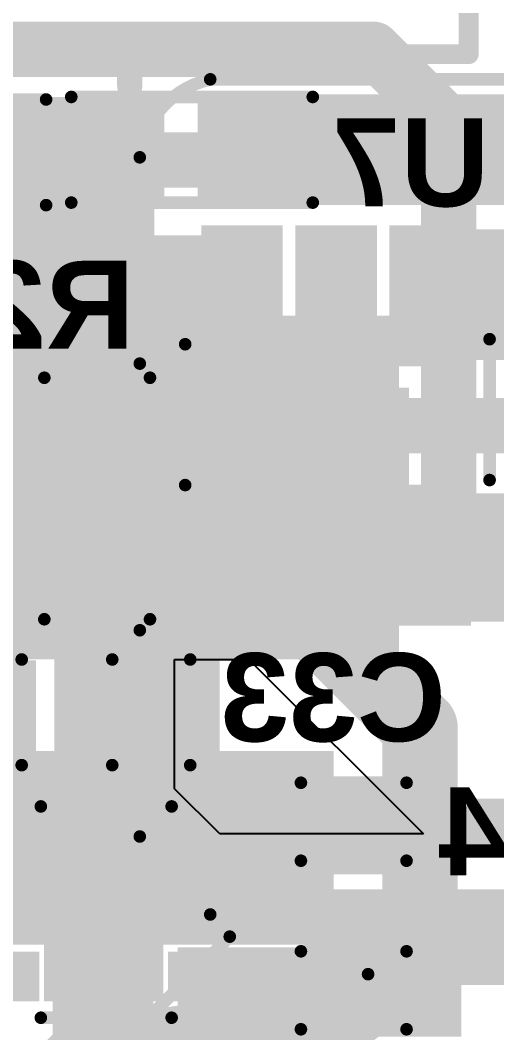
# Model space of a CAD drawing. Header units: millimetres. Extents: x -1.46 to 1.41, y -0.13 to 2.68.
# Drawn here: x -0.2823 to -0.0929, y 1.925 to 2.3275 of the extents above; entities that cross this region are included whole.
import ezdxf

# ---------------------------------------------------------------- set-up
doc = ezdxf.new("R2010")
doc.units = ezdxf.units.MM
doc.header["$MEASUREMENT"] = 0
for name, color, linetype in [('BottomLayer', 5, 'Continuous'), ('BottomOverlay', 54, 'Continuous'), ('BottomPaste', 16, 'Continuous'), ('BottomSolder', 6, 'Continuous'), ('Mechanical2', 216, 'Continuous'), ('MultiLayer', 9, 'Continuous'), ('PadHoleLayer', 156, 'Continuous'), ('TopLayer', 1, 'Continuous'), ('TopOverlay', 2, 'Continuous'), ('TopPaste', 8, 'Continuous'), ('TopSolder', 216, 'Continuous'), ('ViaHoleLayer', 16, 'Continuous')]:
    doc.layers.add(name, color=color, linetype=linetype)
doc.styles.add('Arial', font='arialbd.ttf', dxfattribs={"height": 0.2})

# ---------------------------------------------------------------- blocks, each defined once
blk = doc.blocks.new('EEEFT1H221AP_7')
at = {"layer": 'TopLayer'}
for points in [[(-0.2185, 0.03937), (-0.06102, 0.03937), (-0.06102, -0.03937), (-0.2185, -0.03937)], [(0.06102, 0.03937), (0.2185, 0.03937), (0.2185, -0.03937), (0.06102, -0.03937)]]:
    blk.add_hatch(color=1, dxfattribs=at).paths.add_polyline_path(points)
at = {"layer": 'TopPaste'}
for points in [[(-0.2185, 0.03937), (-0.06102, 0.03937), (-0.06102, -0.03937), (-0.2185, -0.03937)], [(0.06102, 0.03937), (0.2185, 0.03937), (0.2185, -0.03937), (0.06102, -0.03937)]]:
    blk.add_hatch(color=8, dxfattribs=at).paths.add_polyline_path(points)
at = {"layer": 'TopSolder'}
for points in [[(-0.2225, 0.04337), (-0.05702, 0.04337), (-0.05702, -0.04337), (-0.2225, -0.04337)], [(0.05702, 0.04337), (0.2225, 0.04337), (0.2225, -0.04337), (0.05702, -0.04337)]]:
    blk.add_hatch(color=216, dxfattribs=at).paths.add_polyline_path(points)
at = {"layer": 'TopOverlay', "const_width": 0.005}
for points in [[(-0.095, 0.166), (-0.165, 0.096)], [(0.136, 0.166), (-0.095, 0.166)], [(0.164, 0.135), (0.164, 0.053)], [(-0.165, 0.096), (-0.165, 0.05)], [(-0.184, 0.067), (-0.184, 0.049)], [(-0.175, 0.058), (-0.193, 0.058)], [(-0.165, -0.05), (-0.165, -0.096)], [(0.164, -0.053), (0.164, -0.135)], [(-0.095, -0.166), (-0.165, -0.096)], [(0.136, -0.166), (-0.095, -0.166)]]:
    blk.add_lwpolyline(points, dxfattribs=at)
at = {"layer": 'TopOverlay', "const_width": 0.0025}
for points in [[(-0.09625, 0.166, 1), (-0.09375, 0.166, 1)], [(-0.09625, 0.166, 1), (-0.09375, 0.166, 1)], [(0.13475, 0.166, 1), (0.13725, 0.166, 1)], [(0.13475, 0.166, 1), (0.13725, 0.166, 1)], [(0.16275, 0.135, 1), (0.16525, 0.135, 1)], [(0.16275, 0.135, 1), (0.16525, 0.135, 1)], [(-0.16625, 0.096, 1), (-0.16375, 0.096, 1)], [(-0.16625, 0.096, 1), (-0.16375, 0.096, 1)], [(-0.18525, 0.067, 1), (-0.18275, 0.067, 1)], [(-0.19425, 0.058, 1), (-0.19175, 0.058, 1)], [(-0.17625, 0.058, 1), (-0.17375, 0.058, 1)], [(-0.16625, 0.05, 1), (-0.16375, 0.05, 1)], [(0.16275, 0.053, 1), (0.16525, 0.053, 1)], [(-0.18525, 0.049, 1), (-0.18275, 0.049, 1)], [(-0.16625, -0.05, 1), (-0.16375, -0.05, 1)], [(0.16275, -0.053, 1), (0.16525, -0.053, 1)], [(-0.16625, -0.096, 1), (-0.16375, -0.096, 1)], [(-0.16625, -0.096, 1), (-0.16375, -0.096, 1)], [(0.16275, -0.135, 1), (0.16525, -0.135, 1)], [(0.16275, -0.135, 1), (0.16525, -0.135, 1)], [(-0.09625, -0.166, 1), (-0.09375, -0.166, 1)], [(-0.09625, -0.166, 1), (-0.09375, -0.166, 1)], [(0.13475, -0.166, 1), (0.13725, -0.166, 1)], [(0.13475, -0.166, 1), (0.13725, -0.166, 1)]]:
    blk.add_lwpolyline(points, format="xyb", close=True, dxfattribs=at)
at = {"layer": 'TopOverlay', "const_width": 0.005}
for points in [[(0.136, 0.166, -0.31993), (0.164, 0.135)], [(0.164, -0.135, -0.31993), (0.136, -0.166)]]:
    blk.add_lwpolyline(points, format="xyb", dxfattribs=at)
blk = doc.blocks.new('CAP_0603_B_99')
at = {"layer": 'BottomLayer'}
for points in [[(-0.045, -0.0175), (-0.045, 0.0175), (-0.015, 0.0175), (-0.015, -0.0175)], [(0.015, -0.0175), (0.015, 0.0175), (0.045, 0.0175), (0.045, -0.0175)]]:
    blk.add_hatch(color=5, dxfattribs=at).paths.add_polyline_path(points)
at = {"layer": 'BottomPaste'}
for points in [[(-0.045, -0.0175), (-0.045, 0.0175), (-0.015, 0.0175), (-0.015, -0.0175)], [(0.015, -0.0175), (0.015, 0.0175), (0.045, 0.0175), (0.045, -0.0175)]]:
    blk.add_hatch(color=16, dxfattribs=at).paths.add_polyline_path(points)
at = {"layer": 'BottomSolder'}
for points in [[(-0.04736, -0.01986), (-0.04736, 0.01986), (-0.01264, 0.01986), (-0.01264, -0.01986)], [(0.01264, -0.01986), (0.01264, 0.01986), (0.04736, 0.01986), (0.04736, -0.01986)]]:
    blk.add_hatch(color=6, dxfattribs=at).paths.add_polyline_path(points)
at = {"layer": 'BottomOverlay', "const_width": 0.005}
for points in [[(-0.049, 0.021), (-0.018, 0.021)], [(-0.049, -0.021), (-0.049, 0.021)], [(0.018, 0.021), (0.049, 0.021)], [(0.049, -0.021), (0.049, 0.021)], [(-0.049, -0.021), (-0.018, -0.021)], [(0.018, -0.021), (0.049, -0.021)]]:
    blk.add_lwpolyline(points, dxfattribs=at)
at = {"layer": 'BottomOverlay', "const_width": 0.0025}
for points in [[(-0.05025, 0.021, 1), (-0.04775, 0.021, 1)], [(-0.05025, 0.021, 1), (-0.04775, 0.021, 1)], [(-0.01925, 0.021, 1), (-0.01675, 0.021, 1)], [(0.01675, 0.021, 1), (0.01925, 0.021, 1)], [(0.04775, 0.021, 1), (0.05025, 0.021, 1)], [(0.04775, 0.021, 1), (0.05025, 0.021, 1)], [(-0.05025, -0.021, 1), (-0.04775, -0.021, 1)], [(-0.05025, -0.021, 1), (-0.04775, -0.021, 1)], [(-0.01925, -0.021, 1), (-0.01675, -0.021, 1)], [(0.01675, -0.021, 1), (0.01925, -0.021, 1)], [(0.04775, -0.021, 1), (0.05025, -0.021, 1)], [(0.04775, -0.021, 1), (0.05025, -0.021, 1)]]:
    blk.add_lwpolyline(points, format="xyb", close=True, dxfattribs=at)
blk = doc.blocks.new('CAP_0603_B_100')
at = {"layer": 'BottomLayer'}
for points in [[(-0.045, -0.0175), (-0.045, 0.0175), (-0.015, 0.0175), (-0.015, -0.0175)], [(0.015, -0.0175), (0.015, 0.0175), (0.045, 0.0175), (0.045, -0.0175)]]:
    blk.add_hatch(color=5, dxfattribs=at).paths.add_polyline_path(points)
at = {"layer": 'BottomPaste'}
for points in [[(-0.045, -0.0175), (-0.045, 0.0175), (-0.015, 0.0175), (-0.015, -0.0175)], [(0.015, -0.0175), (0.015, 0.0175), (0.045, 0.0175), (0.045, -0.0175)]]:
    blk.add_hatch(color=16, dxfattribs=at).paths.add_polyline_path(points)
at = {"layer": 'BottomSolder'}
for points in [[(-0.04736, -0.01986), (-0.04736, 0.01986), (-0.01264, 0.01986), (-0.01264, -0.01986)], [(0.01264, -0.01986), (0.01264, 0.01986), (0.04736, 0.01986), (0.04736, -0.01986)]]:
    blk.add_hatch(color=6, dxfattribs=at).paths.add_polyline_path(points)
at = {"layer": 'BottomOverlay', "const_width": 0.005}
for points in [[(-0.049, 0.021), (-0.049, -0.021)], [(-0.049, 0.021), (-0.018, 0.021)], [(0.018, 0.021), (0.049, 0.021)], [(0.049, 0.021), (0.049, -0.021)], [(-0.049, -0.021), (-0.018, -0.021)], [(0.018, -0.021), (0.049, -0.021)]]:
    blk.add_lwpolyline(points, dxfattribs=at)
at = {"layer": 'BottomOverlay', "const_width": 0.0025}
for points in [[(-0.05025, 0.021, 1), (-0.04775, 0.021, 1)], [(-0.05025, 0.021, 1), (-0.04775, 0.021, 1)], [(-0.01925, 0.021, 1), (-0.01675, 0.021, 1)], [(0.01675, 0.021, 1), (0.01925, 0.021, 1)], [(0.04775, 0.021, 1), (0.05025, 0.021, 1)], [(0.04775, 0.021, 1), (0.05025, 0.021, 1)], [(-0.05025, -0.021, 1), (-0.04775, -0.021, 1)], [(-0.05025, -0.021, 1), (-0.04775, -0.021, 1)], [(-0.01925, -0.021, 1), (-0.01675, -0.021, 1)], [(0.01675, -0.021, 1), (0.01925, -0.021, 1)], [(0.04775, -0.021, 1), (0.05025, -0.021, 1)], [(0.04775, -0.021, 1), (0.05025, -0.021, 1)]]:
    blk.add_lwpolyline(points, format="xyb", close=True, dxfattribs=at)
blk = doc.blocks.new('PRT_10474_124')
at = {"layer": 'TopOverlay', "const_width": 0.005}
for points in [[(-0.318, -0.052), (-0.318, 0.057)], [(-0.26208, 0.003), (-0.30308, 0.003)], [(-0.266, -0.104), (-0.318, -0.052)]]:
    blk.add_lwpolyline(points, dxfattribs=at)
at = {"layer": 'TopOverlay', "const_width": 0.0025}
for points in [[(-0.30433, 0.003, 1), (-0.30183, 0.003, 1)], [(-0.31925, -0.052, 1), (-0.31675, -0.052, 1)], [(-0.31925, -0.052, 1), (-0.31675, -0.052, 1)]]:
    blk.add_lwpolyline(points, format="xyb", close=True, dxfattribs=at)
blk = doc.blocks.new('HDR1X2_129')
at = {"layer": 'BottomLayer'}
blk.add_hatch(color=5, dxfattribs=at).paths.add_polyline_path([(-0.02953, 0.02953), (0.02953, 0.02953), (0.02953, -0.02953), (-0.02953, -0.02953)])
h = blk.add_hatch(color=5, dxfattribs=at)
edge = h.paths.add_edge_path()
edge.add_arc((0.1, 0), 0.02953, 0, 360)
at = {"layer": 'BottomSolder'}
blk.add_hatch(color=6, dxfattribs=at).paths.add_polyline_path([(-0.03353, 0.03353), (0.03353, 0.03353), (0.03353, -0.03353), (-0.03353, -0.03353)])
h = blk.add_hatch(color=6, dxfattribs=at)
edge = h.paths.add_edge_path()
edge.add_arc((0.1, 0), 0.03353, 0, 360)
at = {"layer": 'MultiLayer'}
blk.add_hatch(color=9, dxfattribs=at).paths.add_polyline_path([(-0.02953, 0.02953), (0.02953, 0.02953), (0.02953, -0.02953), (-0.02953, -0.02953)])
h = blk.add_hatch(color=9, dxfattribs=at)
edge = h.paths.add_edge_path()
edge.add_arc((0.1, 0), 0.02953, 0, 360)
at = {"layer": 'PadHoleLayer'}
h = blk.add_hatch(color=156, dxfattribs=at)
edge = h.paths.add_edge_path()
edge.add_arc((0, 0), 0.01772, 0, 360)
h = blk.add_hatch(color=156, dxfattribs=at)
edge = h.paths.add_edge_path()
edge.add_arc((0.1, 0), 0.01772, 0, 360)
at = {"layer": 'TopLayer'}
blk.add_hatch(color=1, dxfattribs=at).paths.add_polyline_path([(-0.02953, 0.02953), (0.02953, 0.02953), (0.02953, -0.02953), (-0.02953, -0.02953)])
h = blk.add_hatch(color=1, dxfattribs=at)
edge = h.paths.add_edge_path()
edge.add_arc((0.1, 0), 0.02953, 0, 360)
at = {"layer": 'TopSolder'}
blk.add_hatch(color=216, dxfattribs=at).paths.add_polyline_path([(-0.03353, 0.03353), (0.03353, 0.03353), (0.03353, -0.03353), (-0.03353, -0.03353)])
h = blk.add_hatch(color=216, dxfattribs=at)
edge = h.paths.add_edge_path()
edge.add_arc((0.1, 0), 0.03353, 0, 360)
at = {"layer": 'TopOverlay', "const_width": 0.00787}
for points in [[(0.15, 0.05), (-0.05, 0.05)], [(-0.05, 0.05), (-0.05, -0.05)], [(0.15, 0.05), (0.15, -0.05)], [(0.15, -0.05), (-0.05, -0.05)]]:
    blk.add_lwpolyline(points, dxfattribs=at)
at = {"layer": 'TopOverlay', "const_width": 0.00394}
for points in [[(-0.05197, 0.05, 1), (-0.04803, 0.05, 1)], [(-0.05197, 0.05, 1), (-0.04803, 0.05, 1)], [(0.14803, 0.05, 1), (0.15197, 0.05, 1)], [(0.14803, 0.05, 1), (0.15197, 0.05, 1)], [(-0.05197, -0.05, 1), (-0.04803, -0.05, 1)], [(-0.05197, -0.05, 1), (-0.04803, -0.05, 1)], [(0.14803, -0.05, 1), (0.15197, -0.05, 1)], [(0.14803, -0.05, 1), (0.15197, -0.05, 1)]]:
    blk.add_lwpolyline(points, format="xyb", close=True, dxfattribs=at)
blk = doc.blocks.new('RES0603_B_138')
at = {"layer": 'BottomLayer'}
for points in [[(-0.045, -0.0175), (-0.045, 0.0175), (-0.015, 0.0175), (-0.015, -0.0175)], [(0.015, -0.0175), (0.015, 0.0175), (0.045, 0.0175), (0.045, -0.0175)]]:
    blk.add_hatch(color=5, dxfattribs=at).paths.add_polyline_path(points)
at = {"layer": 'BottomPaste'}
for points in [[(-0.045, -0.0175), (-0.045, 0.0175), (-0.015, 0.0175), (-0.015, -0.0175)], [(0.015, -0.0175), (0.015, 0.0175), (0.045, 0.0175), (0.045, -0.0175)]]:
    blk.add_hatch(color=16, dxfattribs=at).paths.add_polyline_path(points)
at = {"layer": 'BottomSolder'}
for points in [[(-0.049, -0.0215), (-0.049, 0.0215), (-0.011, 0.0215), (-0.011, -0.0215)], [(0.011, -0.0215), (0.011, 0.0215), (0.049, 0.0215), (0.049, -0.0215)]]:
    blk.add_hatch(color=6, dxfattribs=at).paths.add_polyline_path(points)
at = {"layer": 'BottomOverlay', "const_width": 0.005}
for points in [[(-0.048, 0.021), (-0.048, -0.021)], [(-0.048, 0.021), (0.048, 0.021)], [(0.048, 0.021), (0.048, -0.021)], [(-0.048, -0.021), (0.048, -0.021)]]:
    blk.add_lwpolyline(points, dxfattribs=at)
at = {"layer": 'BottomOverlay', "const_width": 0.0025}
for points in [[(-0.04925, 0.021, 1), (-0.04675, 0.021, 1)], [(-0.04925, 0.021, 1), (-0.04675, 0.021, 1)], [(0.04675, 0.021, 1), (0.04925, 0.021, 1)], [(0.04675, 0.021, 1), (0.04925, 0.021, 1)], [(-0.04925, -0.021, 1), (-0.04675, -0.021, 1)], [(-0.04925, -0.021, 1), (-0.04675, -0.021, 1)], [(0.04675, -0.021, 1), (0.04925, -0.021, 1)], [(0.04675, -0.021, 1), (0.04925, -0.021, 1)]]:
    blk.add_lwpolyline(points, format="xyb", close=True, dxfattribs=at)
blk = doc.blocks.new('RES0603_B_142')
at = {"layer": 'BottomLayer'}
for points in [[(-0.045, -0.0175), (-0.045, 0.0175), (-0.015, 0.0175), (-0.015, -0.0175)], [(0.015, -0.0175), (0.015, 0.0175), (0.045, 0.0175), (0.045, -0.0175)]]:
    blk.add_hatch(color=5, dxfattribs=at).paths.add_polyline_path(points)
at = {"layer": 'BottomPaste'}
for points in [[(-0.045, -0.0175), (-0.045, 0.0175), (-0.015, 0.0175), (-0.015, -0.0175)], [(0.015, -0.0175), (0.015, 0.0175), (0.045, 0.0175), (0.045, -0.0175)]]:
    blk.add_hatch(color=16, dxfattribs=at).paths.add_polyline_path(points)
at = {"layer": 'BottomSolder'}
for points in [[(-0.049, -0.0215), (-0.049, 0.0215), (-0.011, 0.0215), (-0.011, -0.0215)], [(0.011, -0.0215), (0.011, 0.0215), (0.049, 0.0215), (0.049, -0.0215)]]:
    blk.add_hatch(color=6, dxfattribs=at).paths.add_polyline_path(points)
at = {"layer": 'BottomOverlay', "const_width": 0.005}
for points in [[(0.048, 0.021), (-0.048, 0.021)], [(-0.048, 0.021), (-0.048, -0.021)], [(0.048, 0.021), (0.048, -0.021)], [(0.048, -0.021), (-0.048, -0.021)]]:
    blk.add_lwpolyline(points, dxfattribs=at)
at = {"layer": 'BottomOverlay', "const_width": 0.0025}
for points in [[(-0.04925, 0.021, 1), (-0.04675, 0.021, 1)], [(-0.04925, 0.021, 1), (-0.04675, 0.021, 1)], [(0.04675, 0.021, 1), (0.04925, 0.021, 1)], [(0.04675, 0.021, 1), (0.04925, 0.021, 1)], [(-0.04925, -0.021, 1), (-0.04675, -0.021, 1)], [(-0.04925, -0.021, 1), (-0.04675, -0.021, 1)], [(0.04675, -0.021, 1), (0.04925, -0.021, 1)], [(0.04675, -0.021, 1), (0.04925, -0.021, 1)]]:
    blk.add_lwpolyline(points, format="xyb", close=True, dxfattribs=at)
blk = doc.blocks.new('RES0603_B_143')
at = {"layer": 'BottomLayer'}
for points in [[(-0.045, -0.0175), (-0.045, 0.0175), (-0.015, 0.0175), (-0.015, -0.0175)], [(0.015, -0.0175), (0.015, 0.0175), (0.045, 0.0175), (0.045, -0.0175)]]:
    blk.add_hatch(color=5, dxfattribs=at).paths.add_polyline_path(points)
at = {"layer": 'BottomPaste'}
for points in [[(-0.045, -0.0175), (-0.045, 0.0175), (-0.015, 0.0175), (-0.015, -0.0175)], [(0.015, -0.0175), (0.015, 0.0175), (0.045, 0.0175), (0.045, -0.0175)]]:
    blk.add_hatch(color=16, dxfattribs=at).paths.add_polyline_path(points)
at = {"layer": 'BottomSolder'}
for points in [[(-0.049, -0.0215), (-0.049, 0.0215), (-0.011, 0.0215), (-0.011, -0.0215)], [(0.011, -0.0215), (0.011, 0.0215), (0.049, 0.0215), (0.049, -0.0215)]]:
    blk.add_hatch(color=6, dxfattribs=at).paths.add_polyline_path(points)
at = {"layer": 'BottomOverlay', "const_width": 0.005}
for points in [[(-0.048, -0.021), (-0.048, 0.021)], [(-0.048, 0.021), (0.048, 0.021)], [(0.048, -0.021), (0.048, 0.021)], [(-0.048, -0.021), (0.048, -0.021)]]:
    blk.add_lwpolyline(points, dxfattribs=at)
at = {"layer": 'BottomOverlay', "const_width": 0.0025}
for points in [[(-0.04925, 0.021, 1), (-0.04675, 0.021, 1)], [(-0.04925, 0.021, 1), (-0.04675, 0.021, 1)], [(0.04675, 0.021, 1), (0.04925, 0.021, 1)], [(0.04675, 0.021, 1), (0.04925, 0.021, 1)], [(-0.04925, -0.021, 1), (-0.04675, -0.021, 1)], [(-0.04925, -0.021, 1), (-0.04675, -0.021, 1)], [(0.04675, -0.021, 1), (0.04925, -0.021, 1)], [(0.04675, -0.021, 1), (0.04925, -0.021, 1)]]:
    blk.add_lwpolyline(points, format="xyb", close=True, dxfattribs=at)
blk = doc.blocks.new('TPS60150DRVR_B_157')
at = {"layer": 'BottomLayer'}
for points in [[(-0.04724, 0.0315), (-0.02953, 0.0315), (-0.02953, 0.01969), (-0.04724, 0.01969)], [(-0.01969, 0.0315), (0.01969, 0.0315), (0.01969, -0.0315), (-0.01969, -0.0315)], [(0.02953, 0.0315), (0.04724, 0.0315), (0.04724, 0.01969), (0.02953, 0.01969)], [(-0.04724, 0.00591), (-0.02953, 0.00591), (-0.02953, -0.00591), (-0.04724, -0.00591)], [(0.02953, 0.00591), (0.04724, 0.00591), (0.04724, -0.00591), (0.02953, -0.00591)], [(-0.04724, -0.01969), (-0.02953, -0.01969), (-0.02953, -0.0315), (-0.04724, -0.0315)], [(0.02953, -0.01969), (0.04724, -0.01969), (0.04724, -0.0315), (0.02953, -0.0315)]]:
    blk.add_hatch(color=5, dxfattribs=at).paths.add_polyline_path(points)
at = {"layer": 'BottomPaste'}
for points in [[(-0.04724, 0.0315), (-0.02953, 0.0315), (-0.02953, 0.01969), (-0.04724, 0.01969)], [(-0.01969, 0.0315), (0.01969, 0.0315), (0.01969, -0.0315), (-0.01969, -0.0315)], [(0.02953, 0.0315), (0.04724, 0.0315), (0.04724, 0.01969), (0.02953, 0.01969)], [(-0.04724, 0.00591), (-0.02953, 0.00591), (-0.02953, -0.00591), (-0.04724, -0.00591)], [(0.02953, 0.00591), (0.04724, 0.00591), (0.04724, -0.00591), (0.02953, -0.00591)], [(-0.04724, -0.01969), (-0.02953, -0.01969), (-0.02953, -0.0315), (-0.04724, -0.0315)], [(0.02953, -0.01969), (0.04724, -0.01969), (0.04724, -0.0315), (0.02953, -0.0315)]]:
    blk.add_hatch(color=16, dxfattribs=at).paths.add_polyline_path(points)
at = {"layer": 'BottomSolder'}
for points in [[(-0.05124, 0.0355), (-0.02553, 0.0355), (-0.02553, 0.01569), (-0.05124, 0.01569)], [(-0.02369, 0.0355), (0.02369, 0.0355), (0.02369, -0.0355), (-0.02369, -0.0355)], [(0.02553, 0.0355), (0.05124, 0.0355), (0.05124, 0.01569), (0.02553, 0.01569)], [(-0.05124, 0.00991), (-0.02553, 0.00991), (-0.02553, -0.00991), (-0.05124, -0.00991)], [(0.02553, 0.00991), (0.05124, 0.00991), (0.05124, -0.00991), (0.02553, -0.00991)], [(-0.05124, -0.01569), (-0.02553, -0.01569), (-0.02553, -0.0355), (-0.05124, -0.0355)], [(0.02553, -0.01569), (0.05124, -0.01569), (0.05124, -0.0355), (0.02553, -0.0355)]]:
    blk.add_hatch(color=6, dxfattribs=at).paths.add_polyline_path(points)
at = {"layer": 'BottomOverlay', "const_width": 0.005}
for points in [[(0.025, 0.042), (-0.027, 0.042)], [(0.025, -0.042), (-0.027, -0.042)]]:
    blk.add_lwpolyline(points, dxfattribs=at)
at = {"layer": 'BottomOverlay'}
for points, const_width in [([(-0.02825, 0.042, 1), (-0.02575, 0.042, 1)], 0.0025), ([(0.02375, 0.042, 1), (0.02625, 0.042, 1)], 0.0025), ([(-0.043, -0.041, 1), (-0.045, -0.041, 1)], 0.01), ([(-0.0475, -0.041, 1), (-0.0425, -0.041, 1)], 0.005), ([(-0.0455, -0.041, 1), (-0.0405, -0.041, 1)], 0.005), ([(-0.02825, -0.042, 1), (-0.02575, -0.042, 1)], 0.0025), ([(0.02375, -0.042, 1), (0.02625, -0.042, 1)], 0.0025)]:
    blk.add_lwpolyline(points, format="xyb", close=True, dxfattribs=dict(at, const_width=const_width))
blk = doc.blocks.new('SOT_23_6_B_160')
at = {"layer": 'BottomLayer'}
for points in [[(-0.07559, 0.04961), (-0.02756, 0.04961), (-0.02756, 0.0252), (-0.07559, 0.0252)], [(0.02756, 0.04961), (0.07559, 0.04961), (0.07559, 0.0252), (0.02756, 0.0252)], [(-0.07559, 0.0122), (-0.02756, 0.0122), (-0.02756, -0.0122), (-0.07559, -0.0122)], [(0.02756, 0.0122), (0.07559, 0.0122), (0.07559, -0.0122), (0.02756, -0.0122)], [(-0.07559, -0.0252), (-0.02756, -0.0252), (-0.02756, -0.04961), (-0.07559, -0.04961)], [(0.02756, -0.0252), (0.07559, -0.0252), (0.07559, -0.04961), (0.02756, -0.04961)]]:
    blk.add_hatch(color=5, dxfattribs=at).paths.add_polyline_path(points)
at = {"layer": 'BottomPaste'}
for points in [[(-0.07559, 0.04961), (-0.02756, 0.04961), (-0.02756, 0.0252), (-0.07559, 0.0252)], [(0.02756, 0.04961), (0.07559, 0.04961), (0.07559, 0.0252), (0.02756, 0.0252)], [(-0.07559, 0.0122), (-0.02756, 0.0122), (-0.02756, -0.0122), (-0.07559, -0.0122)], [(0.02756, 0.0122), (0.07559, 0.0122), (0.07559, -0.0122), (0.02756, -0.0122)], [(-0.07559, -0.0252), (-0.02756, -0.0252), (-0.02756, -0.04961), (-0.07559, -0.04961)], [(0.02756, -0.0252), (0.07559, -0.0252), (0.07559, -0.04961), (0.02756, -0.04961)]]:
    blk.add_hatch(color=16, dxfattribs=at).paths.add_polyline_path(points)
at = {"layer": 'BottomSolder'}
for points in [[(-0.07959, 0.05361), (-0.02356, 0.05361), (-0.02356, 0.0212), (-0.07959, 0.0212)], [(0.02356, 0.05361), (0.07959, 0.05361), (0.07959, 0.0212), (0.02356, 0.0212)], [(-0.07959, 0.0162), (-0.02356, 0.0162), (-0.02356, -0.0162), (-0.07959, -0.0162)], [(0.02356, 0.0162), (0.07959, 0.0162), (0.07959, -0.0162), (0.02356, -0.0162)], [(-0.07959, -0.0212), (-0.02356, -0.0212), (-0.02356, -0.05361), (-0.07959, -0.05361)], [(0.02356, -0.0212), (0.07959, -0.0212), (0.07959, -0.05361), (0.02356, -0.05361)]]:
    blk.add_hatch(color=6, dxfattribs=at).paths.add_polyline_path(points)
at = {"layer": 'BottomOverlay', "const_width": 0.005}
for points in [[(0.02167, 0.061), (-0.03433, 0.061)], [(0.02367, -0.06), (-0.03233, -0.06)]]:
    blk.add_lwpolyline(points, dxfattribs=at)
at = {"layer": 'BottomOverlay'}
for points, const_width in [([(-0.03558, 0.061, 1), (-0.03308, 0.061, 1)], 0.0025), ([(0.02042, 0.061, 1), (0.02292, 0.061, 1)], 0.0025), ([(-0.06133, -0.061, 1), (-0.06667, -0.061, 1)], 0.01), ([(-0.06917, -0.061, 1), (-0.06417, -0.061, 1)], 0.005), ([(-0.06383, -0.061, 1), (-0.05883, -0.061, 1)], 0.005), ([(-0.03358, -0.06, 1), (-0.03108, -0.06, 1)], 0.0025), ([(0.02242, -0.06, 1), (0.02492, -0.06, 1)], 0.0025)]:
    blk.add_lwpolyline(points, format="xyb", close=True, dxfattribs=dict(at, const_width=const_width))

msp = doc.modelspace()

# ---------------------------------------------------------------- hatches: boundary and pattern name
at = {"layer": 'BottomLayer'}
for points in [[(-0.307, 2.23437), (-0.229, 2.23437), (-0.229, 2.297), (-0.307, 2.297)], [(-0.21171, 2.254), (-0.03371, 2.254), (-0.03371, 2.298), (-0.21171, 2.298)], [(-0.365, 2.201), (-0.18171, 2.201), (-0.18171, 2.242), (-0.365, 2.242)], [(-0.13071, 2.19237), (-0.03471, 2.19237), (-0.03471, 2.24437), (-0.13071, 2.24437)], [(-0.27371, 2.085), (-0.14271, 2.085), (-0.14271, 2.139), (-0.27371, 2.139)], [(-0.13271, 2.08837), (-0.03671, 2.08837), (-0.03671, 2.13937), (-0.13271, 2.13937)], [(-0.31571, 2.085), (-0.25171, 2.085), (-0.25171, 2.11537), (-0.31571, 2.11537)], [(-0.345, 2.002), (-0.276, 2.002), (-0.276, 2.073), (-0.345, 2.073)], [(-0.26871, 1.99121), (-0.203, 1.99121), (-0.203, 2.07337), (-0.26871, 2.07337)], [(-0.30771, 1.992), (-0.276, 1.992), (-0.276, 2.07237), (-0.30771, 2.07237)], [(-0.16571, 1.99037), (-0.123, 1.99037), (-0.123, 2.02437), (-0.16571, 2.02437)], [(-0.166, 1.944), (-0.056, 1.944), (-0.056, 1.982), (-0.166, 1.982)], [(-0.21971, 1.92337), (-0.107, 1.92337), (-0.107, 1.959), (-0.21971, 1.959)]]:
    msp.add_hatch(color=5, dxfattribs=at).paths.add_polyline_path(points)
h = msp.add_hatch(color=5, dxfattribs=at)
edge = h.paths.add_edge_path()
edge.add_arc((-0.147, 2.272), 0.01181, 0, 360)
h = msp.add_hatch(color=5, dxfattribs=at)
edge = h.paths.add_edge_path()
edge.add_arc((-0.2154, 2.17456), 0.01181, 0, 360)
h = msp.add_hatch(color=5, dxfattribs=at)
edge = h.paths.add_edge_path()
edge.add_arc((-0.19, 2.17456), 0.01181, 0, 360)
h = msp.add_hatch(color=5, dxfattribs=at)
edge = h.paths.add_edge_path()
edge.add_arc((-0.205, 2.158), 0.01181, 0, 360)
h = msp.add_hatch(color=5, dxfattribs=at)
edge = h.paths.add_edge_path()
edge.add_arc((-0.1786, 2.158), 0.01181, 0, 360)
h = msp.add_hatch(color=5, dxfattribs=at)
edge = h.paths.add_edge_path()
edge.add_arc((-0.112, 2.101), 0.01181, 0, 360)
h = msp.add_hatch(color=5, dxfattribs=at)
edge = h.paths.add_edge_path()
edge.add_arc((-0.12337, 2.04637), 0.01181, 0, 360)
h = msp.add_hatch(color=5, dxfattribs=at)
edge = h.paths.add_edge_path()
edge.add_arc((-0.29271, 2.02037), 0.01181, 0, 360)
h = msp.add_hatch(color=5, dxfattribs=at)
edge = h.paths.add_edge_path()
edge.add_arc((-0.18501, 1.98428), 0.01181, 0, 360)
at = {"layer": 'BottomSolder'}
h = msp.add_hatch(color=6, dxfattribs=at)
edge = h.paths.add_edge_path()
edge.add_arc((-0.147, 2.272), 0.00591, 0, 360)
h = msp.add_hatch(color=6, dxfattribs=at)
edge = h.paths.add_edge_path()
edge.add_arc((-0.2154, 2.17456), 0.00591, 0, 360)
h = msp.add_hatch(color=6, dxfattribs=at)
edge = h.paths.add_edge_path()
edge.add_arc((-0.19, 2.17456), 0.00591, 0, 360)
h = msp.add_hatch(color=6, dxfattribs=at)
edge = h.paths.add_edge_path()
edge.add_arc((-0.205, 2.158), 0.00591, 0, 360)
h = msp.add_hatch(color=6, dxfattribs=at)
edge = h.paths.add_edge_path()
edge.add_arc((-0.1786, 2.158), 0.00591, 0, 360)
h = msp.add_hatch(color=6, dxfattribs=at)
edge = h.paths.add_edge_path()
edge.add_arc((-0.112, 2.101), 0.00591, 0, 360)
h = msp.add_hatch(color=6, dxfattribs=at)
edge = h.paths.add_edge_path()
edge.add_arc((-0.12337, 2.04637), 0.00591, 0, 360)
h = msp.add_hatch(color=6, dxfattribs=at)
edge = h.paths.add_edge_path()
edge.add_arc((-0.18501, 1.98428), 0.00591, 0, 360)
at = {"layer": 'TopLayer'}
h = msp.add_hatch(color=1, dxfattribs=at)
edge = h.paths.add_edge_path()
edge.add_arc((-0.147, 2.272), 0.01181, 0, 360)
for points in [[(-0.293, 2.07337), (-0.13171, 2.07337), (-0.13171, 2.21), (-0.293, 2.21)], [(-0.393, 1.96), (-0.15771, 1.96), (-0.15771, 2.037), (-0.393, 2.037)]]:
    msp.add_hatch(color=1, dxfattribs=at).paths.add_polyline_path(points)
h = msp.add_hatch(color=1, dxfattribs=at)
edge = h.paths.add_edge_path()
edge.add_arc((-0.2154, 2.17456), 0.01181, 0, 360)
h = msp.add_hatch(color=1, dxfattribs=at)
edge = h.paths.add_edge_path()
edge.add_arc((-0.19, 2.17456), 0.01181, 0, 360)
h = msp.add_hatch(color=1, dxfattribs=at)
edge = h.paths.add_edge_path()
edge.add_arc((-0.205, 2.158), 0.01181, 0, 360)
h = msp.add_hatch(color=1, dxfattribs=at)
edge = h.paths.add_edge_path()
edge.add_arc((-0.1786, 2.158), 0.01181, 0, 360)
h = msp.add_hatch(color=1, dxfattribs=at)
edge = h.paths.add_edge_path()
edge.add_arc((-0.112, 2.101), 0.01181, 0, 360)
h = msp.add_hatch(color=1, dxfattribs=at)
edge = h.paths.add_edge_path()
edge.add_arc((-0.12337, 2.04637), 0.01181, 0, 360)
h = msp.add_hatch(color=1, dxfattribs=at)
edge = h.paths.add_edge_path()
edge.add_arc((-0.29271, 2.02037), 0.01181, 0, 360)
h = msp.add_hatch(color=1, dxfattribs=at)
edge = h.paths.add_edge_path()
edge.add_arc((-0.18501, 1.98428), 0.01181, 0, 360)
at = {"layer": 'TopSolder'}
h = msp.add_hatch(color=216, dxfattribs=at)
edge = h.paths.add_edge_path()
edge.add_arc((-0.147, 2.272), 0.00591, 0, 360)
h = msp.add_hatch(color=216, dxfattribs=at)
edge = h.paths.add_edge_path()
edge.add_arc((-0.2154, 2.17456), 0.00591, 0, 360)
h = msp.add_hatch(color=216, dxfattribs=at)
edge = h.paths.add_edge_path()
edge.add_arc((-0.19, 2.17456), 0.00591, 0, 360)
h = msp.add_hatch(color=216, dxfattribs=at)
edge = h.paths.add_edge_path()
edge.add_arc((-0.205, 2.158), 0.00591, 0, 360)
h = msp.add_hatch(color=216, dxfattribs=at)
edge = h.paths.add_edge_path()
edge.add_arc((-0.1786, 2.158), 0.00591, 0, 360)
h = msp.add_hatch(color=216, dxfattribs=at)
edge = h.paths.add_edge_path()
edge.add_arc((-0.112, 2.101), 0.00591, 0, 360)
h = msp.add_hatch(color=216, dxfattribs=at)
edge = h.paths.add_edge_path()
edge.add_arc((-0.12337, 2.04637), 0.00591, 0, 360)
h = msp.add_hatch(color=216, dxfattribs=at)
edge = h.paths.add_edge_path()
edge.add_arc((-0.18501, 1.98428), 0.00591, 0, 360)
at = {"layer": 'ViaHoleLayer'}
h = msp.add_hatch(color=16, dxfattribs=at)
edge = h.paths.add_edge_path()
edge.add_arc((-0.147, 2.272), 0.00591, 0, 360)
h = msp.add_hatch(color=16, dxfattribs=at)
edge = h.paths.add_edge_path()
edge.add_arc((-0.2154, 2.17456), 0.00591, 0, 360)
h = msp.add_hatch(color=16, dxfattribs=at)
edge = h.paths.add_edge_path()
edge.add_arc((-0.19, 2.17456), 0.00591, 0, 360)
h = msp.add_hatch(color=16, dxfattribs=at)
edge = h.paths.add_edge_path()
edge.add_arc((-0.205, 2.158), 0.00591, 0, 360)
h = msp.add_hatch(color=16, dxfattribs=at)
edge = h.paths.add_edge_path()
edge.add_arc((-0.1786, 2.158), 0.00591, 0, 360)
h = msp.add_hatch(color=16, dxfattribs=at)
edge = h.paths.add_edge_path()
edge.add_arc((-0.112, 2.101), 0.00591, 0, 360)
h = msp.add_hatch(color=16, dxfattribs=at)
edge = h.paths.add_edge_path()
edge.add_arc((-0.12337, 2.04637), 0.00591, 0, 360)
h = msp.add_hatch(color=16, dxfattribs=at)
edge = h.paths.add_edge_path()
edge.add_arc((-0.18501, 1.98428), 0.00591, 0, 360)

# ---------------------------------------------------------------- linework, layer by layer
at = {"layer": 'BottomLayer'}
for p, q in [((-0.221, 2.07337), (-0.19137, 2.07337)), ((-0.221, 2.022), (-0.221, 2.07337)), ((-0.19137, 2.07337), (-0.122, 2.004)), ((-0.203, 2.004), (-0.221, 2.022)), ((-0.122, 2.004), (-0.203, 2.004))]:
    msp.add_line(p, q, dxfattribs=at)
for points, const_width in [([(-0.15671, 2.21795), (-0.15651, 2.21774)], 0.022), ([(-0.15651, 2.17926), (-0.15651, 2.21774)], 0.022), ([(-0.67848, 2.212), (-0.25136, 2.212)], 0.022), ([(-0.15651, 2.17926), (-0.14363, 2.16637)], 0.022), ([(-0.312, 2.167), (-0.25209, 2.167)], 0.025), ([(-0.14363, 2.16637), (-0.05771, 2.16637)], 0.022), ([(-0.11931, 2.1148), (-0.11211, 2.122)], 0.022), ([(-0.11211, 2.122), (-0.112, 2.122)], 0.022), ([(-0.111, 2.121), (-0.1051, 2.1151)], 0.022), ([(-0.20821, 2.11487), (-0.16721, 2.11487)], 0.022), ([(-0.1051, 2.1151), (-0.06704, 2.1151)], 0.022), ([(-0.164, 2.10751), (-0.15985, 2.10751)], 0.03), ([(-0.15985, 2.10751), (-0.15771, 2.10537)], 0.03), ([(-0.15671, 2.10437), (-0.15371, 2.10137)], 0.022), ([(-0.17, 2.093), (-0.12337, 2.04637)], 0.03), ([(-0.23371, 2.04987), (-0.23371, 2.05237)], 0.022), ([(-0.14971, 2.00537), (-0.14809, 2.007)], 0.022), ([(-0.14809, 2.007), (-0.056, 2.007)], 0.022), ([(-0.14971, 2.00537), (-0.1342, 2.00537)], 0.022), ([(-0.2491, 1.98387), (-0.23442, 1.99855)], 0.01), ([(-0.23442, 1.99855), (-0.21071, 1.99855)], 0.01), ([(-0.2491, 1.97296), (-0.2491, 1.98387)], 0.022), ([(-0.19859, 1.97296), (-0.18727, 1.98428)], 0.01), ([(-0.18727, 1.98428), (-0.18501, 1.98428)], 0.01), ([(-0.24942, 1.91592), (-0.24942, 1.96147)], 0.04), ([(-0.21071, 1.97296), (-0.19859, 1.97296)], 0.01), ([(-0.30633, 1.859), (-0.24942, 1.91592)], 0.04)]:
    msp.add_lwpolyline(points, dxfattribs=dict(at, const_width=const_width))
for points, const_width in [([(-0.16221, 2.21795, 1), (-0.15121, 2.21795, 1)], 0.011), ([(-0.16201, 2.21774, 1), (-0.15101, 2.21774, 1)], 0.011), ([(-0.16201, 2.21774, 1), (-0.15101, 2.21774, 1)], 0.011), ([(-0.25686, 2.212, 1), (-0.24586, 2.212, 1)], 0.011), ([(-0.16201, 2.17926, 1), (-0.15101, 2.17926, 1)], 0.011), ([(-0.16201, 2.17926, 1), (-0.15101, 2.17926, 1)], 0.011), ([(-0.25834, 2.167, 1), (-0.24584, 2.167, 1)], 0.0125), ([(-0.14913, 2.16637, 1), (-0.13813, 2.16637, 1)], 0.011), ([(-0.14913, 2.16637, 1), (-0.13813, 2.16637, 1)], 0.011), ([(-0.11761, 2.122, 1), (-0.10661, 2.122, 1)], 0.011), ([(-0.11761, 2.122, 1), (-0.10661, 2.122, 1)], 0.011), ([(-0.1175, 2.122, 1), (-0.1065, 2.122, 1)], 0.011), ([(-0.1165, 2.121, 1), (-0.1055, 2.121, 1)], 0.011), ([(-0.21371, 2.11487, 1), (-0.20271, 2.11487, 1)], 0.011), ([(-0.17271, 2.11487, 1), (-0.16171, 2.11487, 1)], 0.011), ([(-0.12481, 2.1148, 1), (-0.11381, 2.1148, 1)], 0.011), ([(-0.1106, 2.1151, 1), (-0.0996, 2.1151, 1)], 0.011), ([(-0.1106, 2.1151, 1), (-0.0996, 2.1151, 1)], 0.011), ([(-0.1715, 2.10751, 1), (-0.1565, 2.10751, 1)], 0.015), ([(-0.16735, 2.10751, 1), (-0.15235, 2.10751, 1)], 0.015), ([(-0.16735, 2.10751, 1), (-0.15235, 2.10751, 1)], 0.015), ([(-0.16521, 2.10537, 1), (-0.15021, 2.10537, 1)], 0.015), ([(-0.16221, 2.10437, 1), (-0.15121, 2.10437, 1)], 0.011), ([(-0.15921, 2.10137, 1), (-0.14821, 2.10137, 1)], 0.011), ([(-0.1775, 2.093, 1), (-0.1625, 2.093, 1)], 0.015), ([(-0.23921, 2.05237, 1), (-0.22821, 2.05237, 1)], 0.011), ([(-0.23921, 2.04987, 1), (-0.22821, 2.04987, 1)], 0.011), ([(-0.13087, 2.04637, 1), (-0.11587, 2.04637, 1)], 0.015), ([(-0.15359, 2.007, 1), (-0.14259, 2.007, 1)], 0.011), ([(-0.15359, 2.007, 1), (-0.14259, 2.007, 1)], 0.011), ([(-0.15521, 2.00537, 1), (-0.14421, 2.00537, 1)], 0.011), ([(-0.15521, 2.00537, 1), (-0.14421, 2.00537, 1)], 0.011), ([(-0.1397, 2.00537, 1), (-0.1287, 2.00537, 1)], 0.011), ([(-0.23692, 1.99855, 1), (-0.23192, 1.99855, 1)], 0.005), ([(-0.23692, 1.99855, 1), (-0.23192, 1.99855, 1)], 0.005), ([(-0.21321, 1.99855, 1), (-0.20821, 1.99855, 1)], 0.005), ([(-0.2546, 1.98387, 1), (-0.2436, 1.98387, 1)], 0.011), ([(-0.2516, 1.98387, 1), (-0.2466, 1.98387, 1)], 0.005), ([(-0.18977, 1.98428, 1), (-0.18477, 1.98428, 1)], 0.005), ([(-0.18977, 1.98428, 1), (-0.18477, 1.98428, 1)], 0.005), ([(-0.18751, 1.98428, 1), (-0.18251, 1.98428, 1)], 0.005), ([(-0.25942, 1.96147, 1), (-0.23942, 1.96147, 1)], 0.02), ([(-0.2546, 1.97296, 1), (-0.2436, 1.97296, 1)], 0.011), ([(-0.21321, 1.97296, 1), (-0.20821, 1.97296, 1)], 0.005), ([(-0.20109, 1.97296, 1), (-0.19609, 1.97296, 1)], 0.005), ([(-0.20109, 1.97296, 1), (-0.19609, 1.97296, 1)], 0.005), ([(-0.25942, 1.91592, 1), (-0.23942, 1.91592, 1)], 0.02), ([(-0.25942, 1.91592, 1), (-0.23942, 1.91592, 1)], 0.02)]:
    msp.add_lwpolyline(points, format="xyb", close=True, dxfattribs=dict(at, const_width=const_width))
at = {"layer": 'BottomOverlay', "const_width": 0.01}
for points in [[(-0.291, 2.317), (-0.246, 2.317)], [(-0.246, 2.317), (-0.23877, 2.30977)], [(-0.23877, 2.30125), (-0.23877, 2.30977)]]:
    msp.add_lwpolyline(points, dxfattribs=at)
at = {"layer": 'BottomOverlay', "const_width": 0.005}
for points in [[(-0.2485, 2.317, 1), (-0.2435, 2.317, 1)], [(-0.2485, 2.317, 1), (-0.2435, 2.317, 1)], [(-0.24127, 2.30977, 1), (-0.23627, 2.30977, 1)], [(-0.24127, 2.30977, 1), (-0.23627, 2.30977, 1)], [(-0.24127, 2.30125, 1), (-0.23627, 2.30125, 1)]]:
    msp.add_lwpolyline(points, format="xyb", close=True, dxfattribs=at)
at = {"layer": 'Mechanical2', "const_width": 0.015}
msp.add_lwpolyline([(1.39764, 1.27953, 1), (-1.39764, 1.27953, 1)], format="xyb", close=True, dxfattribs=at)
at = {"layer": 'TopLayer'}
for points, const_width in [([(-0.10329, 2.41329, -0.198912), (-0.074, 2.34258)], 0.035), ([(-0.12337, 1.97944, -0.198912), (-0.13968, 1.94007)], 0.03), ([(-0.14143, 1.93832, -0.198912), (-0.176, 1.924)], 0.025), ([(-0.26443, 1.9009, -0.198912), (-0.20867, 1.924)], 0.025)]:
    msp.add_lwpolyline(points, format="xyb", dxfattribs=dict(at, const_width=const_width))
for points, const_width in [([(-0.31145, 2.31599), (-0.14199, 2.31599)], 0.022), ([(-0.14199, 2.31599), (-0.112, 2.286)], 0.022), ([(-0.112, 2.101), (-0.112, 2.286)], 0.022), ([(-0.312, 2.226), (-0.266, 2.272)], 0.022), ([(-0.266, 2.272), (-0.147, 2.272)], 0.022), ([(-0.22896, 2.13337), (-0.22596, 2.13637)], 0.04), ([(-0.12337, 1.97944), (-0.12337, 2.04637)], 0.03), ([(-0.28471, 2.01873), (-0.28471, 2.02337)], 0.022), ([(-0.288, 2.01544), (-0.28471, 2.01873)], 0.022), ([(-0.352, 2.01544), (-0.288, 2.01544)], 0.022), ([(-0.352, 1.978), (-0.288, 1.978)], 0.025), ([(-0.14143, 1.93832), (-0.13968, 1.94007)], 0.025), ([(-0.20867, 1.924), (-0.176, 1.924)], 0.025)]:
    msp.add_lwpolyline(points, dxfattribs=dict(at, const_width=const_width))
for points, const_width in [([(-0.14749, 2.31599, 1), (-0.13649, 2.31599, 1)], 0.011), ([(-0.14749, 2.31599, 1), (-0.13649, 2.31599, 1)], 0.011), ([(-0.1175, 2.286, 1), (-0.1065, 2.286, 1)], 0.011), ([(-0.1175, 2.286, 1), (-0.1065, 2.286, 1)], 0.011), ([(-0.2715, 2.272, 1), (-0.2605, 2.272, 1)], 0.011), ([(-0.2715, 2.272, 1), (-0.2605, 2.272, 1)], 0.011), ([(-0.1525, 2.272, 1), (-0.1415, 2.272, 1)], 0.011), ([(-0.23596, 2.13637, 1), (-0.21596, 2.13637, 1)], 0.02), ([(-0.23896, 2.13337, 1), (-0.21896, 2.13337, 1)], 0.02), ([(-0.1175, 2.101, 1), (-0.1065, 2.101, 1)], 0.011), ([(-0.13087, 2.04637, 1), (-0.11587, 2.04637, 1)], 0.015), ([(-0.29021, 2.02337, 1), (-0.27921, 2.02337, 1)], 0.011), ([(-0.29021, 2.01873, 1), (-0.27921, 2.01873, 1)], 0.011), ([(-0.29021, 2.01873, 1), (-0.27921, 2.01873, 1)], 0.011), ([(-0.2935, 2.01544, 1), (-0.2825, 2.01544, 1)], 0.011), ([(-0.2935, 2.01544, 1), (-0.2825, 2.01544, 1)], 0.011), ([(-0.13087, 1.97944, 1), (-0.11587, 1.97944, 1)], 0.015), ([(-0.13087, 1.97944, 1), (-0.11587, 1.97944, 1)], 0.015), ([(-0.29425, 1.978, 1), (-0.28175, 1.978, 1)], 0.0125), ([(-0.14718, 1.94007, 1), (-0.13218, 1.94007, 1)], 0.015), ([(-0.14593, 1.94007, 1), (-0.13343, 1.94007, 1)], 0.0125), ([(-0.14768, 1.93832, 1), (-0.13518, 1.93832, 1)], 0.0125), ([(-0.14768, 1.93832, 1), (-0.13518, 1.93832, 1)], 0.0125), ([(-0.21492, 1.924, 1), (-0.20242, 1.924, 1)], 0.0125), ([(-0.21492, 1.924, 1), (-0.20242, 1.924, 1)], 0.0125), ([(-0.18225, 1.924, 1), (-0.16975, 1.924, 1)], 0.0125), ([(-0.18225, 1.924, 1), (-0.16975, 1.924, 1)], 0.0125)]:
    msp.add_lwpolyline(points, format="xyb", close=True, dxfattribs=dict(at, const_width=const_width))

# ---------------------------------------------------------------- block references
for name, p, rotation in [('HDR1X2_129', (-0.154, 2.364), 180), ('EEEFT1H221AP_7', (-0.07076, 2.138), 180), ('RES0603_B_142', (-0.214, 2.276), 180), ('SOT_23_6_B_160', (-0.15671, 2.16637), 270), ('RES0603_B_138', (-0.25171, 2.13737), 90), ('CAP_0603_B_100', (-0.14971, 1.97537), 90), ('TPS60150DRVR_B_157', (-0.2491, 1.97296), 180), ('PRT_10474_124', (-0.147, 1.6452), 270)]:
    msp.add_blockref(name, p, dxfattribs=dict(rotation=rotation))
for name, p in [('RES0603_B_143', (-0.32, 2.275)), ('CAP_0603_B_99', (-0.26371, 2.05237))]:
    msp.add_blockref(name, p)

# ---------------------------------------------------------------- texts
at = {"layer": 'BottomOverlay', "style": 'Arial', "text_generation_flag": 2}
for s, p in [('U7', (-0.09584, 2.25351)), ('R21', (-0.23689, 2.19688)), ('C33', (-0.11306, 2.04088)), ('C34', (-0.02635, 1.98751))]:
    msp.add_text(s, height=0.035, dxfattribs=at).set_placement(p)

doc.saveas('drawing.dxf')
